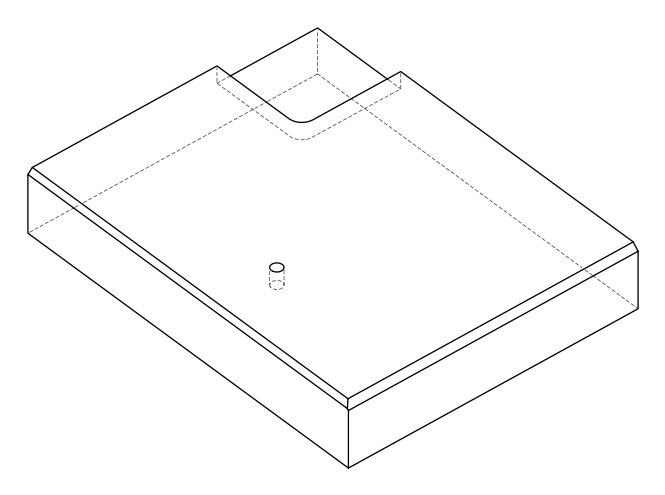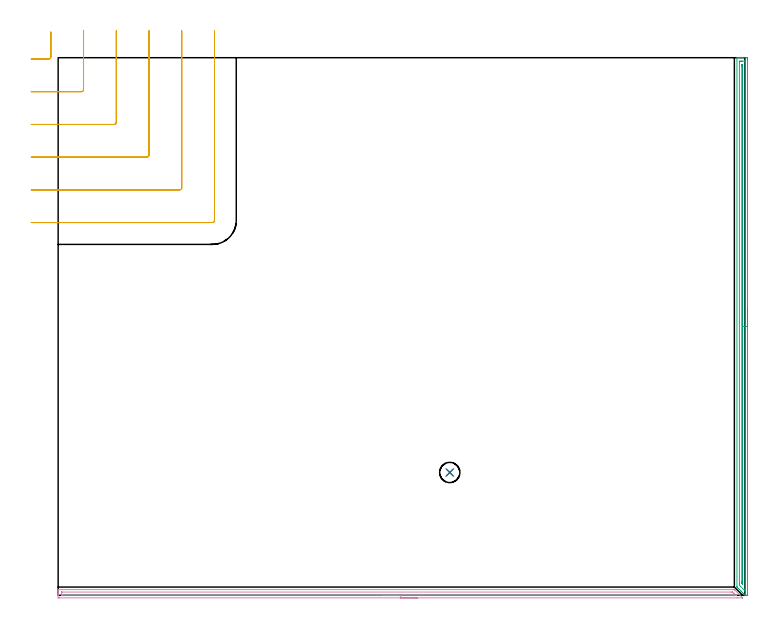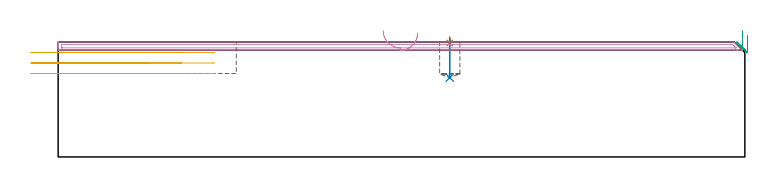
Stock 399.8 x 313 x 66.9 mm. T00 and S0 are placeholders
(PLAN: 5 operations, 3 tool changes, 19.1 min)
(1 SPOT_DRILL | STEP1POCKET | NXT0321_9005460120000 | 0.03 min | 20 mm3)
(2 DRILL_BLIND_HOLE_INTO_CENTER | STEP1POCKET | NXT0301_089 | 0.09 min | 2079 mm3)
(3 AREA_MILL | FG_CHAMFER_SURFACE | UGT0205_001 | 7.62 min | 5824 mm3)
(4 AREA_MILL_1 | FG_CHAMFER_SURFACE_1 | UGT0205_001 | 6.52 min | 4554 mm3)
(5 MILL_CORNER_NOTCH_RECTANGULAR | CORNER_NOTCH_RECTANGULAR | UGT0201_109 | Follow Part, ap 6.35, ae 75% | 4.86 min | 205528 mm3)
(TOOL NXT0321_9005460120000 | NC Spot Drill, 142deg, 12mm, Carbide, Uncoated | D12 PA142 FL30 Z2)
(TOOL NXT0301_089 | Carbide Drill 11.8mm [860.1-1180-035A1-MM 2214] | D11.8 PA140 FL55 Z2)
(TOOL UGT0205_001 | Chamfer Mill 20 x 3 x 45 deg. | D20 FL50 Z2)
(TOOL UGT0201_109 | End Mill 25.4 mm | D25.4 FL25 Z2)
(OP 1 SPOT_DRILL)
G17 G21 G94 G90
T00 M6
G54
G17 G0 G90 X228. Y71.5 S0 M3
G43 Z76.9 H0
G94 G81 G98 Z66.392 F250. R69.9
G80
M5
M2
(OP 2 DRILL_BLIND_HOLE_INTO_CENTER)
G17 G21 G94 G90
T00 M6
G54
G17 G0 G90 X228. Y71.5 S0 M3
G43 Z76.9 H1
G94 G81 G98 Z46.2 F250. R68.9
G80
M5
M2
(OP 3 AREA_MILL)
G17 G21 G94 G90
T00 M6
G54
G17 G0 G90 X401.3 Y166.5 S1061 M3
G43 Z76.9 H0
Z70.8
G94 G1 Y166.462 Z69.928 F250.
Y166.348 Z69.063
Y166.159 Z68.212
Y165.897 Z67.38
Y165.563 Z66.574
Y165.16 Z65.8
Y164.691 Z65.064
Y164.16 Z64.372
Y163.571 Z63.729
Y162.928 Z63.14
Y162.236 Z62.608
Y161.5 Z62.14
Y160.726 Z61.737
Y159.92 Z61.403
Y159.088 Z61.141
Y158.236 Z60.952
Y157.372 Z60.838
Y156.5 Z60.8
Y0.171
X401.295 Y0.051 Z60.804
X401.293 Y0.01 Z60.806
X401.093 Y0. Z61.007
X400.68 Z61.42
X400.008 Y0.006 Z62.092
X400. Y0.009 Z62.099
X399.831 Y0.171 Z62.269
X399.253 Y0.747 Z62.847
X399.129 Y0.87 Z62.968
X399.084 Y0.915 Z63.014
X398.415 Y1.585 Z63.685
X398.25 Y1.749 Z63.847
X397.577 Y2.423 Z64.523
X397.371 Y2.627 Z64.725
X396.739 Y3.261 Z65.361
X396.702 Y3.297 Z65.397
X396.493 Y3.506 Z65.604
X395.902 Y4.098 Z66.198
X395.536 Y4.463 Z66.563
X395.32 Y4.68 Z66.777
X395.205 Y4.798 Z66.891
X395.2 Y5.084 Z66.9
Y312.829
X395.206 Y312.99 Z66.893
X395.516 Y313. Z66.583
X395.82 Z66.279
X396.493 Z65.602
X397.707 Z64.39
X398.25 Z63.844
X400.615 Z61.481
X400.886 Y312.996 Z61.21
X401.292 Y312.99 Z60.805
X401.295 Y312.798 Z60.803
X401.299 Y312.383 Z60.801
X401.3 Y311.962 Z60.8
Y156.5
X399.886 Z62.214
Y3.297
X399.883 Y2.627 Z62.217
X399.882 Y2.591 Z62.218
X399.881 Y2.583 Z62.219
X399.867 Y2.594 Z62.233
X399.767 Y2.688 Z62.333
X399.565 Y2.886 Z62.535
X397.366 Y5.084 Z64.734
X396.621 Y5.846 Z65.479
X396.614 Y6.871 Z65.486
X396.615 Y310.471 Z65.485
X396.616 Y310.596 Z65.484
X396.621 Y310.971 Z65.479
X396.983 Y310.991 Z65.117
X397.371 Y310.997 Z64.729
X397.853 Y311. Z64.247
X398.25 Z63.85
X399.838 Y310.998 Z62.262
X399.871 Y310.994 Z62.229
X399.879 Y310.99 Z62.221
X399.881 Y310.985 Z62.219
X399.884 Y310.957 Z62.216
X399.886 Y310.72 Z62.214
Y310.596
Y156.5
X398.472 Z63.628
X398.471 Y7.539 Z63.629
X398.468 Y6.871 Z63.632
X398.465 Y6.652 Z63.635
X398.458 Y6.453 Z63.642
X398.25 Y6.658 Z63.85
X398.039 Y6.871 Z64.061
X398.035 Y7.089 Z64.065
X398.03 Y7.764 Z64.07
X398.029 Y7.989 Z64.071
Y308.141
X398.03 Y308.809 Z64.07
X398.032 Y308.922 Z64.068
X398.035 Y308.975 Z64.065
X398.04 Y308.991 Z64.06
X398.067 Y308.995 Z64.033
X398.25 Y308.996 Z63.85
X398.437 Y308.992 Z63.663
X398.459 Y308.99 Z63.641
X398.465 Y308.98 Z63.635
X398.468 Y308.944 Z63.632
X398.47 Y308.884 Z63.63
X398.471 Y308.809 Z63.629
X398.472 Y308.584 Z63.628
Y156.5
Y155.628 Z63.666
Y154.763 Z63.78
Y153.912 Z63.969
Y153.08 Z64.232
Y152.274 Z64.565
Y151.5 Z64.968
Y150.764 Z65.437
Y150.072 Z65.968
Y149.429 Z66.557
Y148.84 Z67.201
Y148.308 Z67.893
Y147.84 Z68.628
Y147.437 Z69.402
Y147.103 Z70.208
Y146.841 Z71.04
Y146.652 Z71.892
Y146.538 Z72.757
Y146.5 Z73.628
G0 Z76.9
M5
M2
(OP 4 AREA_MILL_1)
G17 G21 G94 G90
T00 M6
G54
G17 G0 G90 X209.25 Y-1.5 S1061 M3
G43 Z76.9 H0
Z72.1
G94 G1 X209.212 Z71.228 F250.
X209.098 Z70.364
X208.909 Z69.512
X208.647 Z68.68
X208.313 Z67.874
X207.91 Z67.1
X207.442 Z66.364
X206.911 Z65.672
X206.321 Z65.029
X205.678 Z64.44
X204.986 Z63.908
X204.25 Z63.44
X203.476 Z63.037
X202.67 Z62.703
X201.838 Z62.441
X200.987 Z62.252
X200.122 Z62.138
X199.25 Z62.1
X0.61
X0.002 Y-1.496
X0.001 Y-1.495
X0. Y0.007 Z63.601
Y0.573 Z64.17
Y0.9 Z64.496
Y1.466 Z65.062
Y1.793 Z65.388
Y2.447 Z66.047
Y2.851 Z66.45
X0.007 Y3.241 Z66.833
X0.01 Y3.297 Z66.888
X0.163 Y3.3 Z66.9
X393.427
X393.706 Y3.294 Z66.892
X393.826 Y3.174 Z66.773
X393.867 Y3.133 Z66.733
X398.188 Y-1.187 Z62.412
X398.335 Y-1.333 Z62.264
X398.486 Y-1.486 Z62.111
X398.487 Y-1.495 Z62.103
X398.486 Y-1.499 Z62.099
X398.411 Y-1.5 Z62.1
X395.299
X199.25
Y-0.086 Z63.514
X2.395 Y-0.085 Z63.515
X2.303
X2.118 Y-0.081 Z63.519
X2.009 Y-0.077 Z63.523
X2.006 Y-0.049 Z63.551
X2.004 Y0.007 Z63.607
X2. Y0.402 Z64.002
X2.001 Y1.793 Z65.393
X2.002 Y1.842 Z65.442
X2.006 Y1.866 Z65.466
X2.008 Y1.874 Z65.474
X2.027 Y1.879 Z65.479
X2.21 Y1.884 Z65.484
X2.303 Y1.885 Z65.485
X391.641 Y1.886 Z65.486
X392.442 Y1.884 Z65.484
X392.534 Y1.882 Z65.482
X392.625 Y1.879 Z65.479
X392.668 Y1.871 Z65.471
X392.697 Y1.846 Z65.446
X392.754 Y1.793 Z65.393
X393.427 Y1.124 Z64.724
X393.651 Y0.9 Z64.5
X394.319 Y0.231 Z63.831
X394.541 Y0.007 Z63.607
X394.612 Y-0.07 Z63.53
X394.617 Y-0.078 Z63.522
X394.613 Y-0.079 Z63.521
X394.566 Y-0.083 Z63.517
X394.505 Y-0.085 Z63.515
X394.412 Y-0.086 Z63.514
X199.25
X198.379 Z63.552
X197.514 Z63.666
X196.662 Z63.855
X195.83 Z64.117
X195.024 Z64.451
X194.25 Z64.854
X193.514 Z65.323
X192.822 Z65.854
X192.179 Z66.443
X191.59 Z67.086
X191.059 Z67.778
X190.59 Z68.514
X190.187 Z69.288
X189.853 Z70.094
X189.591 Z70.926
X189.402 Z71.778
X189.288 Z72.643
X189.25 Z73.514
G0 Z76.9
M5
M2
(OP 5 MILL_CORNER_NOTCH_RECTANGULAR)
G17 G21 G94 G90
T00 M6
G54
G17 G0 G90 X-15.7 Y312.25 S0 M3
G43 Z76.9 H0
Z60.8
G94 G1 X-12.7 F250.
X-5.513 F500.
G3 X-4.25 Y313.513 R1.27
G1 Y324.968
Y327.968 F250.
G0 Z76.9
X-15.7 Y293.2
Z60.8
G1 X-12.7
X13.537 F500.
G3 X14.8 Y294.463 R1.27
G1 Y325.7
Y328.7 F250.
G0 Z76.9
X-15.7 Y274.15
Z60.8
G1 X-12.7
X32.586 F500.
G3 X33.85 Y275.414 R1.27
G1 Y325.7
Y328.7 F250.
G0 Z76.9
X-15.7 Y255.1
Z60.8
G1 X-12.7
X51.636 F500.
G3 X52.9 Y256.364 R1.27
G1 Y325.7
Y328.7 F250.
G0 Z76.9
X-15.7 Y236.05
Z60.8
G1 X-12.7
X70.685 F500.
G3 X71.95 Y237.315 R1.27
G1 Y325.7
Y328.7 F250.
G0 Z76.9
X-15.7 Y217.
Z60.8
G1 X-12.7
X89.735 F500.
G3 X91. Y218.265 R1.27
G1 Y325.7
Y328.7 F250.
G0 Z76.9
X-15.7 Y312.25
Z54.7
G1 X-12.7
X-5.513 F500.
G3 X-4.25 Y313.513 R1.27
G1 Y324.968
Y327.968 F250.
G0 Z76.9
X-15.7 Y293.2
Z54.7
G1 X-12.7
X13.537 F500.
G3 X14.8 Y294.463 R1.27
G1 Y325.7
Y328.7 F250.
G0 Z76.9
X-15.7 Y274.15
Z54.7
G1 X-12.7
X32.586 F500.
G3 X33.85 Y275.414 R1.27
G1 Y325.7
Y328.7 F250.
G0 Z76.9
X-15.7 Y255.1
Z54.7
G1 X-12.7
X51.636 F500.
G3 X52.9 Y256.364 R1.27
G1 Y325.7
Y328.7 F250.
G0 Z76.9
X-15.7 Y236.05
Z54.7
G1 X-12.7
X70.685 F500.
G3 X71.95 Y237.315 R1.27
G1 Y325.7
Y328.7 F250.
G0 Z76.9
X-15.7 Y217.
Z54.7
G1 X-12.7
X89.735 F500.
G3 X91. Y218.265 R1.27
G1 Y325.7
Y328.7 F250.
G0 Z76.9
X-15.7 Y312.25
Z48.6
G1 X-12.7
X-5.513 F500.
G3 X-4.25 Y313.513 R1.27
G1 Y324.968
Y327.968 F250.
G0 Z76.9
X-15.7 Y293.2
Z48.6
G1 X-12.7
X13.537 F500.
G3 X14.8 Y294.463 R1.27
G1 Y325.7
Y328.7 F250.
G0 Z76.9
X-15.7 Y274.15
Z48.6
G1 X-12.7
X32.586 F500.
G3 X33.85 Y275.414 R1.27
G1 Y325.7
Y328.7 F250.
G0 Z76.9
X-15.7 Y255.1
Z48.6
G1 X-12.7
X51.636 F500.
G3 X52.9 Y256.364 R1.27
G1 Y325.7
Y328.7 F250.
G0 Z76.9
X-15.7 Y236.05
Z48.6
G1 X-12.7
X70.685 F500.
G3 X71.95 Y237.315 R1.27
G1 Y325.7
Y328.7 F250.
G0 Z76.9
X-15.7 Y217.
Z48.6
G1 X-12.7
X89.735 F500.
G3 X91. Y218.265 R1.27
G1 Y325.7
Y328.7 F250.
G0 Z76.9
M5
M2
